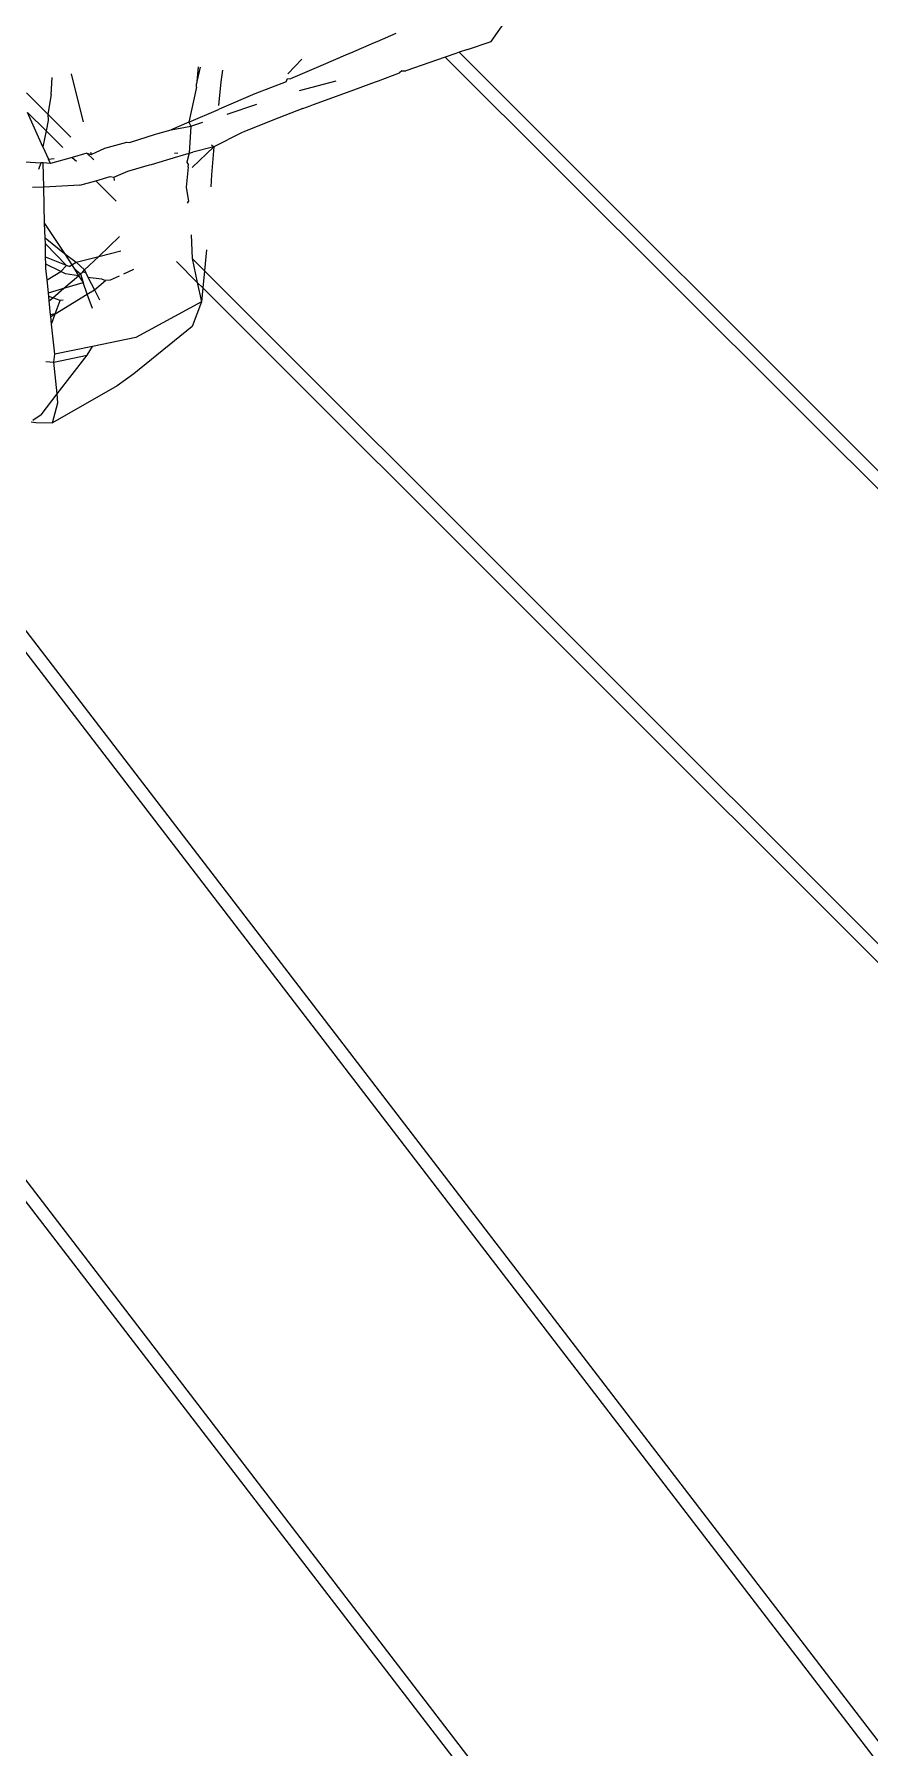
# Model space of a CAD drawing. Header units: inches. Extents: x 3324238 to 135265466, y -1036581 to 20094598.
# Drawn here: x 3354736.474 to 3354736.964, y -519089.639 to -519088.634 of the extents above; entities that cross this region are included whole.
import ezdxf

# ---------------------------------------------------------------- set-up
doc = ezdxf.new("R2010")
doc.units = ezdxf.units.IN
doc.header["$MEASUREMENT"] = 0

msp = doc.modelspace()

# ---------------------------------------------------------------- linework, layer by layer
for p, q in [((3354736.7422, -519088.6381, 0.0027), (3354736.7561, -519088.6184, 0.0027)), ((3354736.6736, -519088.639, 0.0027), (3354736.6598, -519088.6449, 0.0027)), ((3354736.6751, -519088.6384, 0.0027), (3354736.6736, -519088.639, 0.0027)), ((3354736.6864, -519088.6335, 0.0027), (3354736.6751, -519088.6384, 0.0027)), ((3354736.7284, -519088.6428, 0.0027), (3354736.7422, -519088.6381, 0.0027)), ((3354736.6229, -519088.6572, 0.0027), (3354736.6312, -519088.6485, 0.0027)), ((3354736.6581, -519088.6456, 0.0027), (3354736.6424, -519088.6524, 0.0027)), ((3354736.6598, -519088.6449, 0.0027), (3354736.6581, -519088.6456, 0.0027)), ((3354736.7153, -519088.6473, 0.0027), (3354736.6921, -519088.6554, 0.0027)), ((3354736.7214, -519088.6452, 0.0027), (3354736.7153, -519088.6473, 0.0027)), ((3354737.953, -519089.8825, 0.0027), (3354736.7153, -519088.6473, 0.0027)), ((3354736.7235, -519088.6445, 0.0027), (3354736.7214, -519088.6452, 0.0027)), ((3354736.7284, -519088.6428, 0.0027), (3354736.7235, -519088.6445, 0.0027)), ((3354737.9541, -519089.8747, 0.0027), (3354736.7235, -519088.6445, 0.0027)), ((3354736.4842, -519088.6693, 0.0027), (3354736.4848, -519088.6593, 0.0027)), ((3354736.4959, -519088.6571, 0.0027), (3354736.4979, -519088.6651, 0.0027)), ((3354736.5705, -519088.6531, 0.0027), (3354736.5697, -519088.6616, 0.0027)), ((3354736.5716, -519088.6532, 0.0027), (3354736.5697, -519088.6616, 0.0027)), ((3354736.5847, -519088.6549, 0.0027), (3354736.5837, -519088.6619, 0.0027)), ((3354736.6424, -519088.6524, 0.0027), (3354736.6245, -519088.6601, 0.0027)), ((3354736.6761, -519088.6612, 0.0027), (3354736.6885, -519088.6566, 0.0027)), ((3354736.6899, -519088.6554, 0.0027), (3354736.6885, -519088.6566, 0.0027)), ((3354736.6899, -519088.6554, 0.0027), (3354736.6921, -519088.6554, 0.0027)), ((3354736.4698, -519088.6683, 0.0027), (3354736.4823, -519088.6807, 0.0027)), ((3354736.4842, -519088.6693, 0.0027), (3354736.4823, -519088.6807, 0.0027)), ((3354736.4979, -519088.6651, 0.0027), (3354736.5029, -519088.6852, 0.0027)), ((3354736.5694, -519088.665, 0.0027), (3354736.565, -519088.6854, 0.0027)), ((3354736.5694, -519088.665, 0.0027), (3354736.5695, -519088.6629, 0.0027)), ((3354736.5697, -519088.6616, 0.0027), (3354736.5695, -519088.6629, 0.0027)), ((3354736.5837, -519088.6619, 0.0027), (3354736.5823, -519088.6757, 0.0027)), ((3354736.6037, -519088.6689, 0.0027), (3354736.584, -519088.6773, 0.0027)), ((3354736.6221, -519088.6618, 0.0027), (3354736.6037, -519088.6689, 0.0027)), ((3354736.6221, -519088.6618, 0.0027), (3354736.6228, -519088.6598, 0.0027)), ((3354736.6228, -519088.6598, 0.0027), (3354736.6245, -519088.6601, 0.0027)), ((3354736.6298, -519088.6669, 0.0027), (3354736.6513, -519088.6613, 0.0027)), ((3354736.6381, -519088.6751, 0.0027), (3354736.6579, -519088.6679, 0.0027)), ((3354736.6579, -519088.6679, 0.0027), (3354736.6743, -519088.6619, 0.0027)), ((3354736.6743, -519088.6619, 0.0027), (3354736.6761, -519088.6612, 0.0027)), ((3354736.4703, -519088.6797, 0.0027), (3354736.4812, -519088.6906, 0.0027)), ((3354736.4794, -519088.6999, 0.0027), (3354736.4703, -519088.6797, 0.0027)), ((3354736.565, -519088.6854, 0.0027), (3354736.5823, -519088.6781, 0.0027)), ((3354736.584, -519088.6773, 0.0027), (3354736.5823, -519088.6781, 0.0027)), ((3354736.5874, -519088.6807, 0.0027), (3354736.6048, -519088.6749, 0.0027)), ((3354736.6318, -519088.6775, 0.0027), (3354736.6178, -519088.683, 0.0027)), ((3354736.6318, -519088.6775, 0.0027), (3354736.6361, -519088.6759, 0.0027)), ((3354736.6361, -519088.6759, 0.0027), (3354736.6381, -519088.6751, 0.0027)), ((3354736.4824, -519088.6844, 0.0027), (3354736.4812, -519088.6906, 0.0027)), ((3354736.4823, -519088.6807, 0.0027), (3354736.4824, -519088.6844, 0.0027)), ((3354736.4823, -519088.6807, 0.0027), (3354736.4958, -519088.6943, 0.0027)), ((3354736.5467, -519088.6921, 0.0027), (3354736.5546, -519088.6899, 0.0027)), ((3354736.565, -519088.6854, 0.0027), (3354736.5546, -519088.6899, 0.0027)), ((3354736.5546, -519088.6899, 0.0027), (3354736.5662, -519088.6878, 0.0027)), ((3354736.565, -519088.6854, 0.0027), (3354736.5662, -519088.6878, 0.0027)), ((3354736.5662, -519088.6878, 0.0027), (3354736.5652, -519088.7036, 0.0027)), ((3354736.5662, -519088.6878, 0.0027), (3354736.5731, -519088.6855, 0.0027)), ((3354736.6178, -519088.683, 0.0027), (3354736.5976, -519088.691, 0.0027)), ((3354736.4812, -519088.6906, 0.0027), (3354736.4794, -519088.6999, 0.0027)), ((3354736.4794, -519088.6999, 0.0027), (3354736.4826, -519088.7071, 0.0027)), ((3354736.4812, -519088.6906, 0.0027), (3354736.491, -519088.7004, 0.0027)), ((3354736.5156, -519088.7008, 0.0027), (3354736.5285, -519088.6972, 0.0027)), ((3354736.5285, -519088.6972, 0.0027), (3354736.5302, -519088.6974, 0.0027)), ((3354736.5302, -519088.6974, 0.0027), (3354736.5453, -519088.6925, 0.0027)), ((3354736.5453, -519088.6925, 0.0027), (3354736.5467, -519088.6921, 0.0027)), ((3354736.5668, -519088.7121, 0.0027), (3354736.5795, -519088.6999, 0.0027)), ((3354736.5795, -519088.6999, 0.0027), (3354736.5673, -519088.703, 0.0027)), ((3354736.5782, -519088.6987, 0.0027), (3354736.5795, -519088.6999, 0.0027)), ((3354736.5795, -519088.6999, 0.0027), (3354736.5783, -519088.7164, 0.0027)), ((3354736.5958, -519088.6917, 0.0027), (3354736.5795, -519088.6999, 0.0027)), ((3354736.5976, -519088.691, 0.0027), (3354736.5958, -519088.6917, 0.0027)), ((3354736.4656, -519088.7086, 0.0027), (3354736.4781, -519088.7093, 0.0027)), ((3354736.4781, -519088.7093, 0.0027), (3354736.4768, -519088.7132, 0.0027)), ((3354736.4795, -519088.7094, 0.0027), (3354736.4781, -519088.7093, 0.0027)), ((3354736.4838, -519088.7096, 0.0027), (3354736.4795, -519088.7094, 0.0027)), ((3354736.4799, -519088.7235, 0.0027), (3354736.4795, -519088.7094, 0.0027)), ((3354736.4826, -519088.7071, 0.0027), (3354736.486, -519088.7068, 0.0027)), ((3354736.4838, -519088.7096, 0.0027), (3354736.4826, -519088.7071, 0.0027)), ((3354736.4966, -519088.7061, 0.0027), (3354736.4838, -519088.7096, 0.0027)), ((3354736.5052, -519088.7037, 0.0027), (3354736.4966, -519088.7061, 0.0027)), ((3354736.4966, -519088.7061, 0.0027), (3354736.499, -519088.7084, 0.0027)), ((3354736.5052, -519088.7037, 0.0027), (3354736.5077, -519088.7045, 0.0027)), ((3354736.5052, -519088.7037, 0.0027), (3354736.5092, -519088.7076, 0.0027)), ((3354736.5073, -519088.7031, 0.0027), (3354736.5077, -519088.7045, 0.0027)), ((3354736.5077, -519088.7045, 0.0027), (3354736.5156, -519088.7008, 0.0027)), ((3354736.543, -519088.7102, 0.0027), (3354736.5584, -519088.7056, 0.0027)), ((3354736.5584, -519088.7037, 0.0027), (3354736.5566, -519088.7038, 0.0027)), ((3354736.5584, -519088.7056, 0.0027), (3354736.5599, -519088.7052, 0.0027)), ((3354736.5599, -519088.7052, 0.0027), (3354736.5652, -519088.7036, 0.0027)), ((3354736.5652, -519088.7036, 0.0027), (3354736.5637, -519088.709, 0.0027)), ((3354736.5648, -519088.7101, 0.0027), (3354736.5637, -519088.709, 0.0027)), ((3354736.5652, -519088.7036, 0.0027), (3354736.5673, -519088.703, 0.0027)), ((3354736.5011, -519088.7225, 0.0027), (3354736.5104, -519088.7198, 0.0027)), ((3354736.5104, -519088.7198, 0.0027), (3354736.5188, -519088.7173, 0.0027)), ((3354736.5104, -519088.7198, 0.0027), (3354736.5224, -519088.7318, 0.0027)), ((3354736.5188, -519088.7173, 0.0027), (3354736.521, -519088.7178, 0.0027)), ((3354736.521, -519088.7178, 0.0027), (3354736.5291, -519088.7142, 0.0027)), ((3354736.521, -519088.7178, 0.0027), (3354736.5212, -519088.7196, 0.0027)), ((3354736.5291, -519088.7142, 0.0027), (3354736.5418, -519088.7105, 0.0027)), ((3354736.5418, -519088.7105, 0.0027), (3354736.543, -519088.7102, 0.0027)), ((3354736.5646, -519088.7119, 0.0027), (3354736.5634, -519088.7236, 0.0027)), ((3354736.5646, -519088.7119, 0.0027), (3354736.5648, -519088.7101, 0.0027)), ((3354736.5783, -519088.7164, 0.0027), (3354736.5779, -519088.7233, 0.0027)), ((3354736.4799, -519088.7235, 0.0027), (3354736.4733, -519088.7238, 0.0027)), ((3354736.5011, -519088.7225, 0.0027), (3354736.4799, -519088.7235, 0.0027)), ((3354736.4804, -519088.7448, 0.0027), (3354736.4799, -519088.7235, 0.0027)), ((3354736.5634, -519088.7236, 0.0027), (3354736.5647, -519088.7319, 0.0027)), ((3354736.5641, -519088.733, 0.0027), (3354736.5647, -519088.7319, 0.0027)), ((3354736.4807, -519088.7532, 0.0027), (3354736.4804, -519088.7448, 0.0027)), ((3354736.4804, -519088.7448, 0.0027), (3354736.492, -519088.7625, 0.0027)), ((3354736.4807, -519088.7532, 0.0027), (3354736.492, -519088.7625, 0.0027)), ((3354736.4808, -519088.7569, 0.0027), (3354736.4807, -519088.7532, 0.0027)), ((3354736.4809, -519088.7646, 0.0027), (3354736.4808, -519088.7569, 0.0027)), ((3354736.4808, -519088.7569, 0.0027), (3354736.4932, -519088.7695, 0.0027)), ((3354736.5121, -519088.7642, 0.0027), (3354736.5243, -519088.7526, 0.0027)), ((3354736.5664, -519088.7515, 0.0027), (3354736.5669, -519088.7654, 0.0027)), ((3354736.5664, -519088.7515, 0.0027), (3354736.5669, -519088.7654, 0.0027)), ((3354736.4824, -519088.7653, 0.0027), (3354736.4809, -519088.7646, 0.0027)), ((3354736.4811, -519088.7687, 0.0027), (3354736.4809, -519088.7646, 0.0027)), ((3354736.4899, -519088.7731, 0.0027), (3354736.4811, -519088.7687, 0.0027)), ((3354736.4811, -519088.7713, 0.0027), (3354736.4811, -519088.7687, 0.0027)), ((3354736.4932, -519088.7695, 0.0027), (3354736.4824, -519088.7653, 0.0027)), ((3354736.4899, -519088.7731, 0.0027), (3354736.4932, -519088.7695, 0.0027)), ((3354736.492, -519088.7625, 0.0027), (3354736.4988, -519088.7676, 0.0027)), ((3354736.492, -519088.7625, 0.0027), (3354736.4963, -519088.7692, 0.0027)), ((3354736.4948, -519088.7701, 0.0027), (3354736.4932, -519088.7695, 0.0027)), ((3354736.4948, -519088.7701, 0.0027), (3354736.4963, -519088.7692, 0.0027)), ((3354736.4963, -519088.7692, 0.0027), (3354736.4988, -519088.7676, 0.0027)), ((3354736.4963, -519088.7692, 0.0027), (3354736.4977, -519088.7712, 0.0027)), ((3354736.4988, -519088.7676, 0.0027), (3354736.5121, -519088.7642, 0.0027)), ((3354736.4988, -519088.7676, 0.0027), (3354736.5037, -519088.7721, 0.0027)), ((3354736.5037, -519088.7721, 0.0027), (3354736.5121, -519088.7642, 0.0027)), ((3354736.5121, -519088.7642, 0.0027), (3354736.5251, -519088.7609, 0.0027)), ((3354736.5577, -519088.7671, 0.0027), (3354736.5699, -519088.7794, 0.0027)), ((3354736.5669, -519088.7654, 0.0027), (3354736.5742, -519088.7726, 0.0027)), ((3354736.5669, -519088.7654, 0.0027), (3354736.5699, -519088.7794, 0.0027)), ((3354736.5753, -519088.7604, 0.0027), (3354736.5742, -519088.7726, 0.0027)), ((3354736.4818, -519088.778, 0.0027), (3354736.4811, -519088.7713, 0.0027)), ((3354736.4818, -519088.778, 0.0027), (3354736.4899, -519088.7731, 0.0027)), ((3354736.4826, -519088.7856, 0.0027), (3354736.4818, -519088.778, 0.0027)), ((3354736.4926, -519088.7744, 0.0027), (3354736.4899, -519088.7731, 0.0027)), ((3354736.4916, -519088.7829, 0.0027), (3354736.5002, -519088.7755, 0.0027)), ((3354736.4916, -519088.7829, 0.0027), (3354736.503, -519088.7794, 0.0027)), ((3354736.5002, -519088.7755, 0.0027), (3354736.4926, -519088.7744, 0.0027)), ((3354736.4977, -519088.7712, 0.0027), (3354736.5015, -519088.7744, 0.0027)), ((3354736.4977, -519088.7712, 0.0027), (3354736.5002, -519088.7755, 0.0027)), ((3354736.5015, -519088.7744, 0.0027), (3354736.5002, -519088.7755, 0.0027)), ((3354736.5002, -519088.7755, 0.0027), (3354736.503, -519088.7794, 0.0027)), ((3354736.5015, -519088.7744, 0.0027), (3354736.5027, -519088.7732, 0.0027)), ((3354736.5015, -519088.7744, 0.0027), (3354736.503, -519088.7794, 0.0027)), ((3354736.5027, -519088.7732, 0.0027), (3354736.5037, -519088.7721, 0.0027)), ((3354736.5046, -519088.7739, 0.0027), (3354736.5027, -519088.7732, 0.0027)), ((3354736.5054, -519088.7863, 0.0027), (3354736.503, -519088.7794, 0.0027)), ((3354736.5037, -519088.7721, 0.0027), (3354736.5046, -519088.7739, 0.0027)), ((3354736.5046, -519088.7739, 0.0027), (3354736.5058, -519088.7763, 0.0027)), ((3354736.5058, -519088.7763, 0.0027), (3354736.5096, -519088.7838, 0.0027)), ((3354736.5058, -519088.7763, 0.0027), (3354736.5137, -519088.7774, 0.0027)), ((3354736.5096, -519088.7838, 0.0027), (3354736.516, -519088.7783, 0.0027)), ((3354736.5137, -519088.7774, 0.0027), (3354736.516, -519088.7783, 0.0027)), ((3354736.5188, -519088.7781, 0.0027), (3354736.516, -519088.7783, 0.0027)), ((3354736.5241, -519088.7757, 0.0027), (3354736.5188, -519088.7781, 0.0027)), ((3354736.5325, -519088.7719, 0.0027), (3354736.5266, -519088.7746, 0.0027)), ((3354736.5699, -519088.7794, 0.0027), (3354736.5724, -519088.7909, 0.0027)), ((3354736.5699, -519088.7794, 0.0027), (3354736.5732, -519088.7826, 0.0027)), ((3354736.5742, -519088.7726, 0.0027), (3354736.5732, -519088.7826, 0.0027)), ((3354736.5742, -519088.7726, 0.0027), (3354737.8316, -519090.0297, 0.0027)), ((3354736.4826, -519088.7856, 0.0027), (3354736.4916, -519088.7829, 0.0027)), ((3354736.4828, -519088.7877, 0.0027), (3354736.4826, -519088.7856, 0.0027)), ((3354736.4851, -519088.7885, 0.0027), (3354736.4828, -519088.7877, 0.0027)), ((3354736.4831, -519088.7903, 0.0027), (3354736.4828, -519088.7877, 0.0027)), ((3354736.4831, -519088.7903, 0.0027), (3354736.4851, -519088.7885, 0.0027)), ((3354736.4839, -519088.7984, 0.0027), (3354736.4831, -519088.7903, 0.0027)), ((3354736.4851, -519088.7885, 0.0027), (3354736.4916, -519088.7829, 0.0027)), ((3354736.4894, -519088.79, 0.0027), (3354736.4851, -519088.7885, 0.0027)), ((3354736.4866, -519088.7979, 0.0027), (3354736.5054, -519088.7863, 0.0027)), ((3354736.4866, -519088.7979, 0.0027), (3354736.4894, -519088.79, 0.0027)), ((3354736.4912, -519088.7898, 0.0027), (3354736.4894, -519088.79, 0.0027)), ((3354736.5054, -519088.7863, 0.0027), (3354736.5096, -519088.7838, 0.0027)), ((3354736.5084, -519088.7948, 0.0027), (3354736.5054, -519088.7863, 0.0027)), ((3354736.5096, -519088.7838, 0.0027), (3354736.5125, -519088.7897, 0.0027)), ((3354736.5732, -519088.7826, 0.0027), (3354736.5724, -519088.7909, 0.0027)), ((3354736.5732, -519088.7826, 0.0027), (3354737.826, -519090.035, 0.0027)), ((3354736.4866, -519088.7979, 0.0027), (3354736.4839, -519088.7984, 0.0027)), ((3354736.4841, -519088.7995, 0.0027), (3354736.4839, -519088.7984, 0.0027)), ((3354736.4841, -519088.7995, 0.0027), (3354736.4866, -519088.7979, 0.0027)), ((3354736.4845, -519088.8039, 0.0027), (3354736.4841, -519088.7995, 0.0027)), ((3354736.4845, -519088.8039, 0.0027), (3354736.4866, -519088.7979, 0.0027)), ((3354736.5724, -519088.7909, 0.0027), (3354736.5338, -519088.8118, 0.0027)), ((3354736.5724, -519088.7909, 0.0027), (3354736.5669, -519088.8052, 0.0027)), ((3354736.4864, -519088.8216, 0.0027), (3354736.4845, -519088.8039, 0.0027)), ((3354736.5669, -519088.8052, 0.0027), (3354736.5327, -519088.833, 0.0027)), ((3354736.5084, -519088.817, 0.0027), (3354736.4864, -519088.8216, 0.0027)), ((3354736.5054, -519088.822, 0.0027), (3354736.5084, -519088.817, 0.0027)), ((3354736.5338, -519088.8118, 0.0027), (3354736.5084, -519088.817, 0.0027)), ((3354736.481, -519088.8259, 0.0027), (3354736.4858, -519088.8262, 0.0027)), ((3354736.4858, -519088.8262, 0.0027), (3354736.4864, -519088.8216, 0.0027)), ((3354736.4858, -519088.8262, 0.0027), (3354736.5054, -519088.822, 0.0027)), ((3354736.4878, -519088.8448, 0.0027), (3354736.4858, -519088.8262, 0.0027)), ((3354736.4878, -519088.8448, 0.0027), (3354736.5054, -519088.822, 0.0027)), ((3354736.5229, -519088.8401, 0.0027), (3354736.485, -519088.8617, 0.0027)), ((3354736.5327, -519088.833, 0.0027), (3354736.5229, -519088.8401, 0.0027)), ((3354736.4783, -519088.8571, 0.0027), (3354736.4878, -519088.8448, 0.0027)), ((3354736.485, -519088.8617, 0.0027), (3354736.4882, -519088.85, 0.0027)), ((3354736.4882, -519088.85, 0.0027), (3354736.4878, -519088.8448, 0.0027)), ((3354736.4783, -519088.8571, 0.0027), (3354736.4734, -519088.8605, 0.0027)), ((3354736.4724, -519088.8612, 0.0027), (3354736.4752, -519088.8616, 0.0027)), ((3354736.4752, -519088.8616, 0.0027), (3354736.485, -519088.8617, 0.0027)), ((3354737.4863, -519090.3214, 0.0027), (3354736.4113, -519088.9206, 0.0027)), ((3354737.4784, -519090.2984, 0.0027), (3354736.4197, -519088.9189, 0.0027)), ((3354737.3525, -519090.4565, 0.0027), (3354736.2404, -519089.0075, 0.0027)), ((3354737.337, -519090.4475, 0.0027), (3354736.2478, -519089.0301, 0.0027))]:
    msp.add_line(p, q)

doc.saveas('drawing.dxf')
